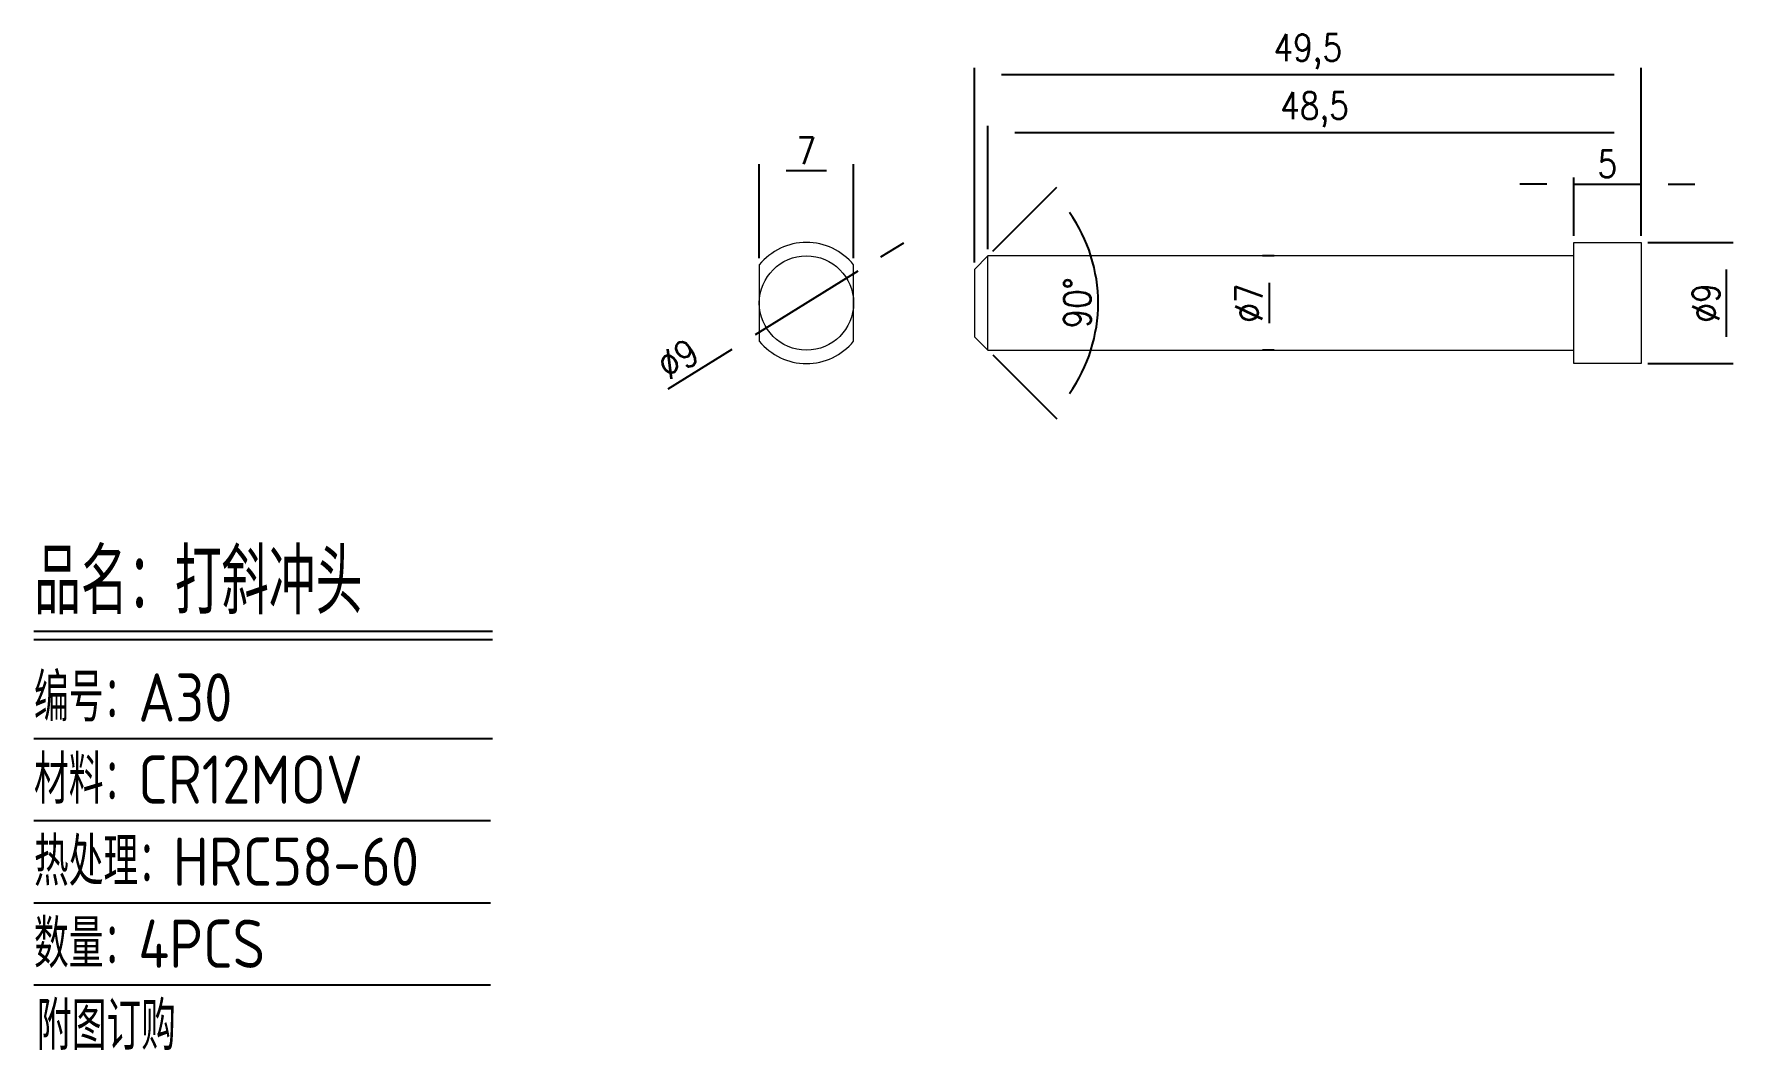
# Model space of a CAD drawing. Header units: millimetres. Extents: x 5996 to 6122, y -2658 to -2582.
import ezdxf

# ---------------------------------------------------------------- set-up
doc = ezdxf.new("R2010")
doc.units = ezdxf.units.MM
doc.layers.add('DIM', color=4, linetype='Continuous')
doc.layers.add('PRESS', color=3, linetype='Continuous')
doc.styles.add('gbenor', font='gbenor.shx', dxfattribs={"bigfont": 'gbcbig.shx'})
doc.styles.get("Standard").update_dxf_attribs({"font": 'txt.shx', "width": 0.85, "bigfont": 'ctxt.shx'})
doc.dimstyles.new('T-2-WX', dxfattribs={"dimtxt": 2, "dimasz": 2, "dimexe": 0.5, "dimexo": 0.5, "dimgap": 0.5, "dimtad": 1, "dimtxsty": 'Standard', "dimblk": 'OPEN30', "dimcen": 0, "dimazin": 3, "dimtfac": 1, "dimtmove": 0, "dimatfit": 3, "dimldrblk": 'OPEN30', "dimlwd": -1, "dimlwe": -1})

# ---------------------------------------------------------------- blocks, each defined once
blk = doc.blocks.new('*D7579')
at = {"layer": 'Defpoints', "color": 0}
for p in [(6049.78, -2592.59), (6049.78, -2599.57), (6056.78, -2599.57)]:
    blk.add_point(p, dxfattribs=at)
at = {"layer": 'DIM', "color": 0, "linetype": 'Continuous'}
for p, q in [((6049.78, -2599.07), (6049.78, -2592.09)), ((6054.78, -2592.59), (6051.78, -2592.59)), ((6056.78, -2599.07), (6056.78, -2592.09))]:
    blk.add_line(p, q, dxfattribs=at)
at = {"layer": 'DIM', "color": 0, "insert": (6053.28, -2591.09), "char_height": 2, "attachment_point": 5}
blk.add_mtext('7', dxfattribs=at)
blk = doc.blocks.new('_Open30')
blk = doc.blocks.new('*D7580')
at = {"layer": 'Defpoints', "color": 0}
for p in [(6057.1, -2600.03), (6049.46, -2604.77)]:
    blk.add_point(p, dxfattribs=at)
at = {"layer": 'DIM', "color": 0, "linetype": 'Continuous'}
for p, q in [((6058.8, -2598.97), (6060.5, -2597.92)), ((6057.1, -2600.03), (6049.46, -2604.77)), ((6043.01, -2608.77), (6047.76, -2605.83))]:
    blk.add_line(p, q, dxfattribs=at)
at = {"layer": 'DIM', "color": 0, "insert": (6043.74, -2606.55), "char_height": 2, "attachment_point": 5, "rotation": 31.8255}
blk.add_mtext('%%c9', dxfattribs=at)
blk = doc.blocks.new('*D7581')
at = {"layer": 'Defpoints', "color": 0}
for p in [(6115.26, -2585.43), (6115.26, -2597.9), (6065.76, -2599.9)]:
    blk.add_point(p, dxfattribs=at)
at = {"layer": 'DIM', "color": 0, "linetype": 'Continuous'}
for p, q in [((6065.76, -2599.4), (6065.76, -2584.93)), ((6115.26, -2597.4), (6115.26, -2584.93)), ((6067.76, -2585.43), (6113.26, -2585.43))]:
    blk.add_line(p, q, dxfattribs=at)
at = {"layer": 'DIM', "color": 0, "insert": (6090.51, -2583.74), "char_height": 2, "attachment_point": 5}
blk.add_mtext('49,5', dxfattribs=at)
blk = doc.blocks.new('*D7582')
at = {"layer": 'Defpoints', "color": 0}
for p in [(6115.26, -2593.57), (6110.26, -2597.9), (6115.26, -2597.9)]:
    blk.add_point(p, dxfattribs=at)
at = {"layer": 'DIM', "color": 0, "linetype": 'Continuous'}
for p, q in [((6108.26, -2593.57), (6106.26, -2593.57)), ((6110.26, -2597.4), (6110.26, -2593.07)), ((6110.26, -2593.57), (6115.26, -2593.57)), ((6115.26, -2597.4), (6115.26, -2593.07)), ((6117.26, -2593.57), (6119.26, -2593.57))]:
    blk.add_line(p, q, dxfattribs=at)
at = {"layer": 'DIM', "color": 0, "insert": (6112.76, -2592.07), "char_height": 2, "attachment_point": 5}
blk.add_mtext('5', dxfattribs=at)
blk = doc.blocks.new('*D7583')
at = {"layer": 'Defpoints', "color": 0}
for p in [(6115.26, -2597.9), (6115.26, -2606.9), (6121.59, -2606.9)]:
    blk.add_point(p, dxfattribs=at)
at = {"layer": 'DIM', "color": 0, "linetype": 'Continuous'}
for p, q in [((6115.76, -2597.9), (6122.09, -2597.9)), ((6121.59, -2599.9), (6121.59, -2604.9)), ((6115.76, -2606.9), (6122.09, -2606.9))]:
    blk.add_line(p, q, dxfattribs=at)
at = {"layer": 'DIM', "color": 0, "insert": (6120.09, -2602.4), "char_height": 2, "attachment_point": 5, "rotation": 90}
blk.add_mtext('%%c9', dxfattribs=at)
blk = doc.blocks.new('*D7584')
at = {"layer": 'Defpoints', "color": 0}
for p in [(6088.51, -2598.9), (6087.65, -2605.9), (6088.51, -2605.9)]:
    blk.add_point(p, dxfattribs=at)
at = {"layer": 'DIM', "color": 0, "linetype": 'Continuous'}
for p, q in [((6088.01, -2598.9), (6087.15, -2598.9)), ((6087.65, -2600.9), (6087.65, -2603.9)), ((6088.01, -2605.9), (6087.15, -2605.9))]:
    blk.add_line(p, q, dxfattribs=at)
at = {"layer": 'DIM', "color": 0, "insert": (6086.15, -2602.4), "char_height": 2, "attachment_point": 5, "rotation": 90}
blk.add_mtext('%%c7', dxfattribs=at)
blk = doc.blocks.new('*D7585')
at = {"layer": 'Defpoints', "color": 0}
for p in [(6115.26, -2589.74), (6115.26, -2597.9), (6066.76, -2598.9)]:
    blk.add_point(p, dxfattribs=at)
at = {"layer": 'DIM', "color": 0, "linetype": 'Continuous'}
for p, q in [((6066.76, -2598.4), (6066.76, -2589.24)), ((6068.76, -2589.74), (6113.26, -2589.74)), ((6115.26, -2597.4), (6115.26, -2589.24))]:
    blk.add_line(p, q, dxfattribs=at)
at = {"layer": 'DIM', "color": 0, "insert": (6091.01, -2588.05), "char_height": 2, "attachment_point": 5}
blk.add_mtext('48,5', dxfattribs=at)
blk = doc.blocks.new('*D7586')
at = {"layer": 'Defpoints', "color": 0}
for p in [(6066.76, -2598.9), (6065.76, -2599.9), (6065.76, -2604.9), (6074.53, -2605.42), (6066.76, -2605.9)]:
    blk.add_point(p, dxfattribs=at)
at = {"layer": 'DIM', "color": 0, "linetype": 'Continuous'}
for p, q in [((6067.11, -2598.55), (6071.87, -2593.79)), ((6067.11, -2606.25), (6071.87, -2611.01))]:
    blk.add_line(p, q, dxfattribs=at)
blk.add_arc((6063.26, -2602.4), 11.68, 324.827, 35.173, dxfattribs=at)
at = {"layer": 'DIM', "color": 0, "insert": (6073.39, -2602.4), "char_height": 2, "attachment_point": 5, "rotation": 90}
blk.add_mtext('90%%d', dxfattribs=at)

msp = doc.modelspace()

# ---------------------------------------------------------------- linework, layer by layer
at = {"layer": 'DIM', "color": 4, "linetype": 'Continuous', "lineweight": 25}
for p, q in [((5995.914, -2626.758), (6029.958, -2626.758)), ((5995.914, -2627.386), (6029.958, -2627.386)), ((5995.914, -2634.735), (6029.958, -2634.735)), ((5995.914, -2640.83), (6029.811, -2640.83)), ((5995.914, -2646.925), (6029.811, -2646.925)), ((5995.914, -2653.02), (6029.811, -2653.02))]:
    msp.add_line(p, q, dxfattribs=at)
at = {"layer": 'PRESS', "lineweight": 15}
msp.add_line((6066.758, -2605.899), (6066.758, -2598.899), dxfattribs=at)
msp.add_lwpolyline([(6049.78, -2605.227, 0.4775923), (6056.78, -2605.227), (6056.78, -2599.571, 0.4775923), (6049.78, -2599.571)], format="xyb", close=True, dxfattribs=at)
at = {"layer": 'PRESS', "linetype": 'Continuous', "lineweight": 15}
for points in [[(6110.258, -2597.899), (6115.258, -2597.899), (6115.258, -2606.899), (6110.258, -2606.899)], [(6110.258, -2598.899), (6066.758, -2598.899), (6065.758, -2599.899), (6065.758, -2604.899), (6066.758, -2605.899), (6110.258, -2605.899)]]:
    msp.add_lwpolyline(points, close=True, dxfattribs=at)
at = {"layer": 'PRESS', "lineweight": 15}
msp.add_circle((6053.28, -2602.399), 3.5, dxfattribs=at)

# ---------------------------------------------------------------- texts
at = {"layer": 'DIM', "color": 3, "linetype": 'Continuous', "lineweight": 25, "style": 'gbenor'}
for s, height, p in [('品名：打斜冲头', 4.8402, (5995.914, -2625.503)), ('编号：A30', 3.5853, (5995.914, -2633.481)), ('材料：CR12MOV', 3.5853, (5995.914, -2639.576)), ('热处理：HRC58-60', 3.58531, (5995.914, -2645.671)), ('数量：4PCS', 3.5853, (5995.914, -2651.766)), ('附图订购', 3.5853, (5996.132, -2657.861))]:
    msp.add_text(s, height=height, dxfattribs=at).set_placement(p)

# ---------------------------------------------------------------- dimensions: what is measured, and where the dimension line sits
at = {"layer": 'DIM', "linetype": 'Continuous'}
for base, p1, picture, middle in [((6115.258, -2585.427), (6065.758, -2599.899), '*D7581', (6090.508, -2585.427)), ((6115.258, -2589.74), (6066.758, -2598.899), '*D7585', (6091.008, -2589.74))]:
    dim = msp.add_linear_dim(base=base, p1=p1, p2=(6115.258, -2597.899), dimstyle='T-2-WX', dxfattribs=at)
    dim.commit()
    dim.dimension.update_dxf_attribs({"geometry": picture, "text_midpoint": middle, "dimtype": 160})
for base, p1, p2, picture, middle in [((6049.78, -2592.593), (6056.78, -2599.571), (6049.78, -2599.571), '*D7579', (6053.28, -2591.093)), ((6115.258, -2593.57), (6110.258, -2597.899), (6115.258, -2597.899), '*D7582', (6112.758, -2592.07))]:
    dim = msp.add_linear_dim(base=base, p1=p1, p2=p2, dimstyle='T-2-WX', dxfattribs=at)
    dim.commit()
    dim.dimension.update_dxf_attribs({"geometry": picture, "text_midpoint": middle})
dim = msp.add_angular_dim_2l(base=(6074.535, -2605.421), line1=((6066.758, -2598.899), (6065.758, -2599.899)), line2=((6065.758, -2604.899), (6066.758, -2605.899)), dimstyle='T-2-WX', dxfattribs=at)
dim.commit()
dim.dimension.update_dxf_attribs({"geometry": '*D7586', "text_midpoint": (6073.385, -2602.399)})
dim = msp.add_diameter_dim_2p(p1=(6057.104, -2600.026), p2=(6049.457, -2604.772), dimstyle='T-2-WX', dxfattribs=at)
dim.commit()
dim.dimension.update_dxf_attribs({"geometry": '*D7580', "text_midpoint": (6043.742, -2606.554)})
for base, p1, p2, picture, middle in [((6121.588, -2606.899), (6115.258, -2597.899), (6115.258, -2606.899), '*D7583', (6120.088, -2602.399)), ((6087.65, -2605.899), (6088.508, -2598.899), (6088.508, -2605.899), '*D7584', (6086.15, -2602.399))]:
    dim = msp.add_linear_dim(base=base, p1=p1, p2=p2, angle=90, text='%%c<>', dimstyle='T-2-WX', dxfattribs=at)
    dim.commit()
    dim.dimension.update_dxf_attribs({"geometry": picture, "text_midpoint": middle})

doc.saveas('drawing.dxf')
